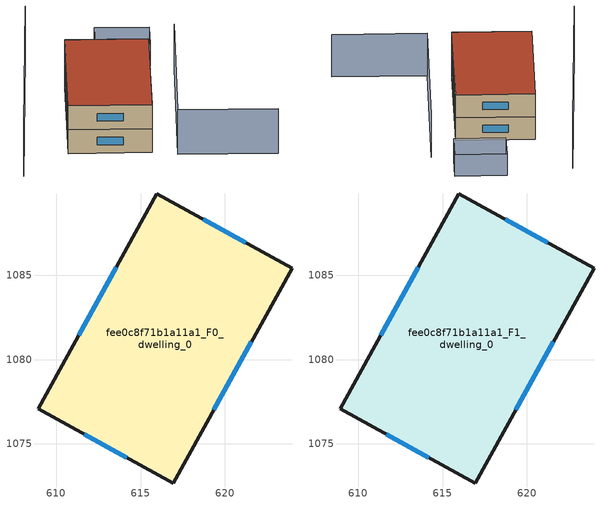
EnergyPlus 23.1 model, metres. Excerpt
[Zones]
fee0c8f71b1a11a1_F0_dwelling_0
 floor ground (EU_floor_Construction): 623.98,1085.4 616.93,1072.66 608.92,1077.09 615.97,1089.83 z0
 wall outside (EU_wall_Construction): 623.98,1085.4 615.97,1089.83 608.92,1077.09 616.93,1072.66 623.98,1085.4 z0:3
 window (EU_Window_Construction): 621.23,1086.92 618.71,1088.31 / 619.34,1077.02 621.56,1081.04 / 611.67,1075.57 614.19,1074.18 / 613.56,1085.47 611.34,1081.45 z1.03:1.97
fee0c8f71b1a11a1_F1_dwelling_0
 floor to fee0c8f71b1a11a1_F0_dwelling_0 (EU_floor_Construction): 623.98,1085.4 616.93,1072.66 608.92,1077.09 615.97,1089.83 z3
 wall outside (EU_wall_Construction): 623.98,1085.4 615.97,1089.83 608.92,1077.09 616.93,1072.66 623.98,1085.4 z3:6
 window (EU_Window_Construction): 621.23,1086.92 618.71,1088.31 / 619.34,1077.02 621.56,1081.04 / 611.67,1075.57 614.19,1074.18 / 613.56,1085.47 611.34,1081.45 z4.03:4.97
 roof outside (EU_roof_Construction): 616.93,1072.66 623.98,1085.4 615.97,1089.83 608.92,1077.09 z6
shading: 628.69,1065.48 619.14,1070.84 / 619.14,1070.84 628.39,1087.33 z0:5.6; 615.63,1097.73 602.21,1075.29 z0:6.5; 626.44,1089.14 621.17,1092.01 / 621.17,1092.01 622.96,1095.3 / 622.96,1095.3 628.23,1092.43 / 628.23,1092.43 626.44,1089.14 z0:2.8
[Building]
EU S2 Campaign: North Axis=0; Terrain=City; Solar Distribution=FullExterior
[Site:Location]
Cape.Town.Intl.AP: Latitude=-33.965; Longitude=18.602; Time Zone=2; Elevation=46
[SizingPeriod:WeatherFileDays]
AnnualSizingPeriod: Begin Month=1; Begin Day of Month=1; End Month=12; End Day of Month=31; Day of Week for Start Day=Monday; Use Weather File Daylight Saving Period=No; Use Weather File Rain and Snow Indicators=No
[MATERIAL]
EU_InternalMass_Material: Roughness=MediumRough; Thickness=0.1; Conductivity=1; Density=1800; Specific Heat=900; Thermal Absorptance=0.9; Solar Absorptance=0.7; Visible Absorptance=0.7
[MATERIAL:NOMASS] Roughness=MediumRough; Thermal Absorptance=0.9; Solar Absorptance=0.7; Visible Absorptance=0.7
Name | Thermal Resistance
EU_wall_NoMass | 0.493876
EU_roof_NoMass | 0.449382
EU_floor_NoMass | 1.25
[WINDOWMATERIAL:SIMPLEGLAZINGSYSTEM]
EU_Window_SimpleGlazing: UFactor=4.4; Solar Heat Gain Coefficient=0.85; Visible Transmittance=0.85
[CONSTRUCTION]
EU_wall_Construction: EU_wall_NoMass
EU_roof_Construction: EU_roof_NoMass
EU_floor_Construction: EU_floor_NoMass
EU_Window_Construction: EU_Window_SimpleGlazing
EU_InternalMass_Construction: EU_InternalMass_Material
[ZONE] Type=1; Multiplier=1; Ceiling Height=autocalculate; Volume=399.612; Floor Area=autocalculate; Part of Total Floor Area=Yes
fee0c8f71b1a11a1_F0_dwelling_0; fee0c8f71b1a11a1_F1_dwelling_0
[INTERNALMASS] Construction=EU_InternalMass_Construction; Surface Area=133.204
Name | Zone or ZoneList
fee0c8f71b1a11a1_F0_dwelling_0_EU_InternalMass | fee0c8f71b1a11a1_F0_dwelling_0
fee0c8f71b1a11a1_F1_dwelling_0_EU_InternalMass | fee0c8f71b1a11a1_F1_dwelling_0
[OTHEREQUIPMENT] Fuel Type=Electricity; Design Level Calculation Method=Watts/Area; Power per Zone Floor Area=1; Fraction Latent=0; Fraction Radiant=0; Fraction Lost=0; Carbon Dioxide Generation Rate=0; EndUse Subcategory=EU_Step8_InternalGains
Name | Zone or ZoneList or Space or SpaceList | Schedule
EU_Step8_InternalGain_fee0c8f71b1a11a1_F0_dwelling_0_f000 | fee0c8f71b1a11a1_F0_dwelling_0 | EU_Step8_GainSchedule_fee0c8f71b1a11a1_F0_dwelling_0_f000
EU_Step8_InternalGain_fee0c8f71b1a11a1_F1_dwelling_0_f000 | fee0c8f71b1a11a1_F1_dwelling_0 | EU_Step8_GainSchedule_fee0c8f71b1a11a1_F1_dwelling_0_f000
[ZONEVENTILATION:DESIGNFLOWRATE] Schedule=EU_AlwaysOn; Design Flow Rate Calculation Method=AirChanges/Hour; Air Changes per Hour=0.64; Ventilation Type=Natural; Fan Pressure Rise=0; Fan Total Efficiency=1; Constant Term Coefficient=1; Temperature Term Coefficient=0; Velocity Term Coefficient=0; Velocity Squared Term Coefficient=0; Minimum Indoor Temperature=-100; Maximum Indoor Temperature=100; Delta Temperature=-100; Minimum Outdoor Temperature=-100; Maximum Outdoor Temperature=100; Maximum Wind Speed=40
Name | Zone or ZoneList or Space or SpaceList
EU_ConstantAir_fee0c8f71b1a11a1_F0_dwelling_0 | fee0c8f71b1a11a1_F0_dwelling_0
EU_ConstantAir_fee0c8f71b1a11a1_F1_dwelling_0 | fee0c8f71b1a11a1_F1_dwelling_0
[HVACTEMPLATE:THERMOSTAT] Constant Heating Setpoint=20; Constant Cooling Setpoint=50
EU_HeatOnly_fee0c8f71b1a11a1_F0_dwelling_0; EU_HeatOnly_fee0c8f71b1a11a1_F1_dwelling_0
[HVACTEMPLATE:ZONE:IDEALLOADSAIRSYSTEM] System Availability Schedule=EU_AlwaysOn; Maximum Heating Supply Air Temperature=50; Minimum Cooling Supply Air Temperature=13; Maximum Heating Supply Air Humidity Ratio=0.0156; Minimum Cooling Supply Air Humidity Ratio=0.0077; Heating Limit=NoLimit; Cooling Limit=NoLimit; Heating Availability Schedule=EU_AlwaysOn; Cooling Availability Schedule=EU_CoolingOff; Dehumidification Control Type=ConstantSensibleHeatRatio; Cooling Sensible Heat Ratio=0.7; Dehumidification Setpoint=60; Humidification Control Type=None; Humidification Setpoint=30; Outdoor Air Method=None; Outdoor Air Flow Rate per Person=0.00944; Outdoor Air Flow Rate per Zone Floor Area=0; Outdoor Air Flow Rate per Zone=0; Demand Controlled Ventilation Type=None; Outdoor Air Economizer Type=NoEconomizer; Heat Recovery Type=None; Sensible Heat Recovery Effectiveness=0.7; Latent Heat Recovery Effectiveness=0.65
Name | Template Thermostat
fee0c8f71b1a11a1_F0_dwelling_0 | EU_HeatOnly_fee0c8f71b1a11a1_F0_dwelling_0
fee0c8f71b1a11a1_F1_dwelling_0 | EU_HeatOnly_fee0c8f71b1a11a1_F1_dwelling_0
[SIZING:ZONE] Zone Cooling Design Supply Air Temperature Input Method=SupplyAirTemperature; Zone Cooling Design Supply Air Temperature=13; Zone Heating Design Supply Air Temperature Input Method=SupplyAirTemperature; Zone Heating Design Supply Air Temperature=50; Zone Cooling Design Supply Air Humidity Ratio=0.008; Zone Heating Design Supply Air Humidity Ratio=0.008; Cooling Design Air Flow Method=DesignDay; Cooling Design Air Flow Rate=0; Cooling Minimum Air Flow per Zone Floor Area=0.000762; Cooling Minimum Air Flow=0; Cooling Minimum Air Flow Fraction=0.2; Heating Design Air Flow Method=DesignDay; Heating Design Air Flow Rate=0; Heating Maximum Air Flow per Zone Floor Area=0.002032; Heating Maximum Air Flow=0.141576; Heating Maximum Air Flow Fraction=0.3; Account for Dedicated Outdoor Air System=No; Dedicated Outdoor Air System Control Strategy=NeutralSupplyAir; Dedicated Outdoor Air Low Setpoint Temperature for Design=autosize; Dedicated Outdoor Air High Setpoint Temperature for Design=autosize; Zone Load Sizing Method=Sensible Load Only No Latent Load; Zone Latent Cooling Design Supply Air Humidity Ratio Input Method=HumidityRatioDifference; Zone Cooling Design Supply Air Humidity Ratio Difference=0.005; Zone Latent Heating Design Supply Air Humidity Ratio Input Method=HumidityRatioDifference; Zone Humidification Design Supply Air Humidity Ratio Difference=0.005
fee0c8f71b1a11a1_F0_dwelling_0; fee0c8f71b1a11a1_F1_dwelling_0
[SCHEDULE:CONSTANT]
Name | Hourly Value
EU_AlwaysOn | 1
EU_CoolingOff | 0
[SCHEDULE:FILE] Column Number=1; Rows to Skip at Top=0; Number of Hours of Data=8760; Column Separator=Comma; Interpolate to Timestep=No; Minutes per Item=60; Adjust Schedule for Daylight Savings=Yes
Name | File
EU_Step8_GainSchedule_fee0c8f71b1a11a1_F0_dwelling_0_f000 | ../../schedules/fee0c8f71b1a11a1/fee0c8f71b1a11a1_F0_dwelling_0_f000_gain.csv
EU_Step8_GainSchedule_fee0c8f71b1a11a1_F1_dwelling_0_f000 | ../../schedules/fee0c8f71b1a11a1/fee0c8f71b1a11a1_F1_dwelling_0_f000_gain.csv
